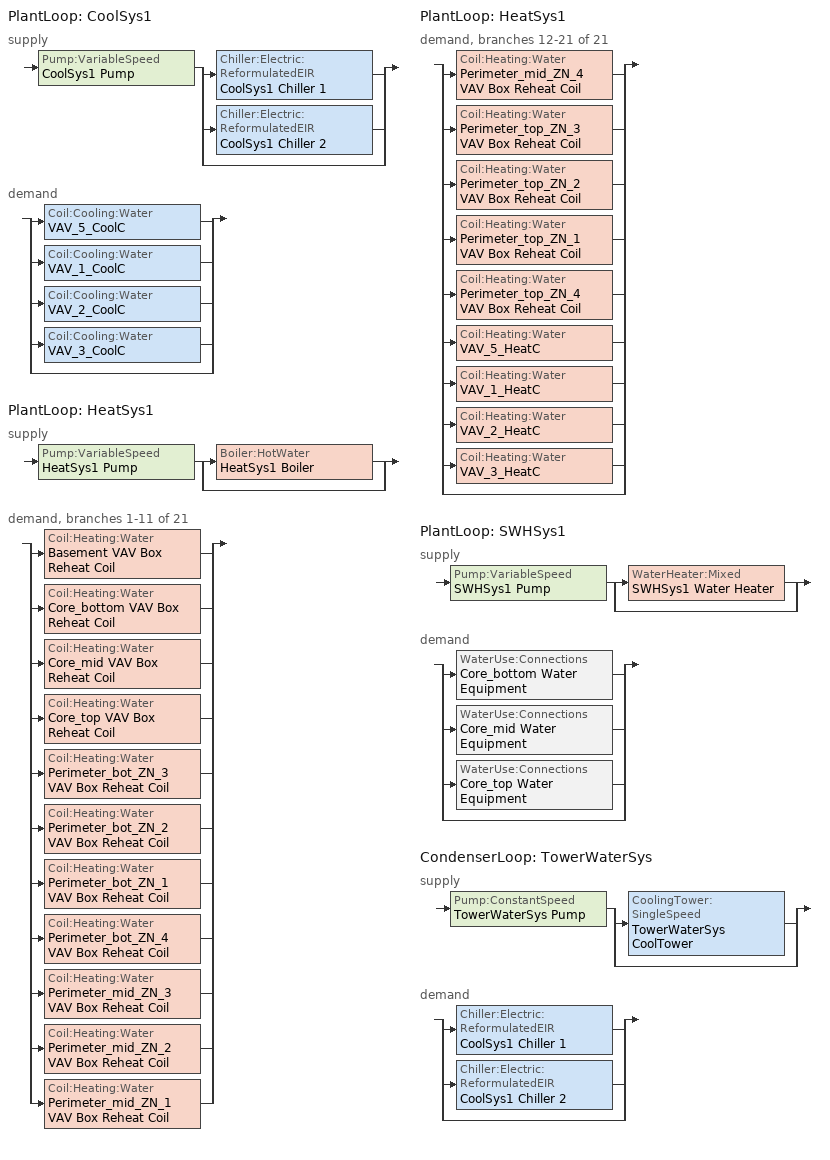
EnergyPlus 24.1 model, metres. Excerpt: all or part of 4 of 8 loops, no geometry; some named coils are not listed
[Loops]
PlantLoop 'CoolSys1'
 supply: Pump:VariableSpeed 'CoolSys1 Pump' > split
  | Chiller:Electric:ReformulatedEIR 'CoolSys1 Chiller 1'
  | Chiller:Electric:ReformulatedEIR 'CoolSys1 Chiller 2'
  | bypass
 demand: split
  | Coil:Cooling:Water 'VAV_5_CoolC'
  | Coil:Cooling:Water 'VAV_1_CoolC'
  | Coil:Cooling:Water 'VAV_2_CoolC'
  | Coil:Cooling:Water 'VAV_3_CoolC'
  | bypass
PlantLoop 'HeatSys1'
 supply: Pump:VariableSpeed 'HeatSys1 Pump' > split
  | Boiler:HotWater 'HeatSys1 Boiler'
  | bypass
 demand, branches 1-11 of 21: split
  | Coil:Heating:Water 'Basement VAV Box Reheat Coil'
  | Coil:Heating:Water 'Core_bottom VAV Box Reheat Coil'
  | Coil:Heating:Water 'Core_mid VAV Box Reheat Coil'
  | Coil:Heating:Water 'Core_top VAV Box Reheat Coil'
  | Coil:Heating:Water 'Perimeter_bot_ZN_3 VAV Box Reheat Coil'
  | Coil:Heating:Water 'Perimeter_bot_ZN_2 VAV Box Reheat Coil'
  | Coil:Heating:Water 'Perimeter_bot_ZN_1 VAV Box Reheat Coil'
  | Coil:Heating:Water 'Perimeter_bot_ZN_4 VAV Box Reheat Coil'
  | Coil:Heating:Water 'Perimeter_mid_ZN_3 VAV Box Reheat Coil'
  | Coil:Heating:Water 'Perimeter_mid_ZN_2 VAV Box Reheat Coil'
  | Coil:Heating:Water 'Perimeter_mid_ZN_1 VAV Box Reheat Coil'
PlantLoop 'HeatSys1'
 demand, branches 12-21 of 21: split
  | Coil:Heating:Water 'Perimeter_mid_ZN_4 VAV Box Reheat Coil'
  | Coil:Heating:Water 'Perimeter_top_ZN_3 VAV Box Reheat Coil'
  | Coil:Heating:Water 'Perimeter_top_ZN_2 VAV Box Reheat Coil'
  | Coil:Heating:Water 'Perimeter_top_ZN_1 VAV Box Reheat Coil'
  | Coil:Heating:Water 'Perimeter_top_ZN_4 VAV Box Reheat Coil'
  | Coil:Heating:Water 'VAV_5_HeatC'
  | Coil:Heating:Water 'VAV_1_HeatC'
  | Coil:Heating:Water 'VAV_2_HeatC'
  | Coil:Heating:Water 'VAV_3_HeatC'
  | bypass
PlantLoop 'SWHSys1'
 supply: Pump:VariableSpeed 'SWHSys1 Pump' > split
  | WaterHeater:Mixed 'SWHSys1 Water Heater'
  | bypass
 demand: split
  | WaterUse:Connections 'Core_bottom Water Equipment'
  | WaterUse:Connections 'Core_mid Water Equipment'
  | WaterUse:Connections 'Core_top Water Equipment'
  | bypass
CondenserLoop 'TowerWaterSys'
 supply: Pump:ConstantSpeed 'TowerWaterSys Pump' > split
  | CoolingTower:SingleSpeed 'TowerWaterSys CoolTower'
  | bypass
 demand: split
  | Chiller:Electric:ReformulatedEIR 'CoolSys1 Chiller 1'
  | Chiller:Electric:ReformulatedEIR 'CoolSys1 Chiller 2'
  | bypass
[Boiler:HotWater]
HeatSys1 Boiler: Boiler flow mode=LeavingSetpointModulated; Design water flow rate=Autosize; Efficiency curve temperature evaluation variable=LeavingBoiler; Fuel type=NaturalGas; Maximum part load ratio=1.2; Minimum part load ratio=0; Nominal capacity=Autosize; Nominal thermal efficiency=0.78; On cycle parasitic electric load=0; Optimum part load ratio=1; Sizing factor=1; Water outlet upper temperature limit=95
[Chiller:Electric:ReformulatedEIR] Chiller flow mode type=LeavingSetpointModulated; Cooling capacity function of temperature curve=WC Screw Default 90.1-2004 Cap_fT; Electric input to cooling output ratio function of part load ratio curve=ReformEIRChiller Carrier 19XR 1259kW/6.26COP/Vanes EIRFPLR; Electric input to cooling output ratio function of temperature curve=WC Screw Default 90.1-2004 EIR_fT; Fraction of compressor electric consumption rejected by condenser=1; Leaving chilled water lower temperature limit=2; Maximum part load ratio=1; Minimum part load ratio=0.1; Minimum unloading ratio=0.2; Optimum part load ratio=1; Reference capacity=Autosize; Reference chilled water flow rate=Autosize; Reference condenser water flow rate=Autosize; Reference cop=5.5; Reference leaving chilled water temperature=6.67; Reference leaving condenser water temperature=35; Sizing factor=0.5
CoolSys1 Chiller 1; CoolSys1 Chiller 2
[Coil:Heating:Water] Availability schedule=ALWAYS_ON; Maximum water flow rate=Autosize; Performance input method=UFactorTimesAreaAndDesignWaterFlowRate; Rated capacity=Autosize; Rated inlet air temperature=16.6; Rated inlet water temperature=82.2; Rated outlet air temperature=32.2; Rated outlet water temperature=71.1; U factor times area value=Autosize
Basement VAV Box Reheat Coil; Core_bottom VAV Box Reheat Coil; Core_mid VAV Box Reheat Coil; Core_top VAV Box Reheat Coil; Perimeter_bot_ZN_1 VAV Box Reheat Coil; Perimeter_bot_ZN_2 VAV Box Reheat Coil; Perimeter_bot_ZN_3 VAV Box Reheat Coil; Perimeter_bot_ZN_4 VAV Box Reheat Coil; Perimeter_mid_ZN_1 VAV Box Reheat Coil; Perimeter_mid_ZN_2 VAV Box Reheat Coil; Perimeter_mid_ZN_3 VAV Box Reheat Coil; Perimeter_mid_ZN_4 VAV Box Reheat Coil; Perimeter_top_ZN_1 VAV Box Reheat Coil; Perimeter_top_ZN_2 VAV Box Reheat Coil; Perimeter_top_ZN_3 VAV Box Reheat Coil; Perimeter_top_ZN_4 VAV Box Reheat Coil
[CondenserEquipmentList]
TowerWaterSys Equipment List: TowerWaterSys CoolTower, CoolingTower:SingleSpeed
[CondenserEquipmentOperationSchemes]
TowerWaterSys Loop Operation Scheme List: Control scheme 1=TowerWaterSys Operation Scheme; Control scheme 1 schedule=ALWAYS_ON
[CondenserLoop]
TowerWaterSys: Condenser equipment operation scheme=TowerWaterSys Loop Operation Scheme List; Condenser loop volume=Autocalculate; Fluid type=Water; Load distribution scheme=SequentialLoad; Maximum loop flow rate=Autosize; Maximum loop temperature=80; Minimum loop flow rate=0; Minimum loop temperature=5
[CoolingTower:SingleSpeed]
TowerWaterSys CoolTower: Blowdown calculation mode=ConcentrationRatio; Blowdown concentration ratio=3; Capacity control=FanCycling; Design air flow rate=Autosize; Design fan power=Autosize; Design u factor times area value=Autosize; Design water flow rate=Autosize; Drift loss percent=0.008; Evaporation loss mode=SaturatedExit; Free convection regime air flow rate=Autocalculate; Free convection regime u factor times area value=Autocalculate; Performance input method=UFactorTimesAreaAndDesignWaterFlowRate; Sizing factor=1
[PlantEquipmentList]
CoolSys1 Equipment List: CoolSys1 Chiller 1, Chiller:Electric:ReformulatedEIR, CoolSys1 Chiller 2, Chiller:Electric:ReformulatedEIR
HeatSys1 Equipment List: HeatSys1 Boiler, Boiler:HotWater
SWHSys1 Equipment List: SWHSys1 Water Heater, WaterHeater:Mixed
[PlantEquipmentOperation:CoolingLoad] Load range 1 lower limit=0
Name | Load range 1 upper limit | Range 1 equipment list
CoolSys1 Operation Scheme | 1e+14 | CoolSys1 Equipment List
TowerWaterSys Operation Scheme | 1e+12 | TowerWaterSys Equipment List
[PlantEquipmentOperation:HeatingLoad] Load range 1 lower limit=0; Load range 1 upper limit=1e+15
Name | Range 1 equipment list
HeatSys1 Operation Scheme | HeatSys1 Equipment List
SWHSys1 Operation Scheme | SWHSys1 Equipment List
[PlantEquipmentOperationSchemes] Control scheme 1 schedule=ALWAYS_ON
Name | Control scheme 1
CoolSys1 Loop Operation Scheme List | CoolSys1 Operation Scheme
HeatSys1 Loop Operation Scheme List | HeatSys1 Operation Scheme
SWHSys1 Loop Operation Scheme List | SWHSys1 Operation Scheme
[PlantLoop] Fluid type=Water; Maximum loop flow rate=Autosize; Minimum loop flow rate=0; Plant loop volume=Autocalculate
Name | Load distribution scheme | Maximum loop temperature | Minimum loop temperature | Plant equipment operation scheme
CoolSys1 | UniformLoad | 98 | 1 | CoolSys1 Loop Operation Scheme List
HeatSys1 | Optimal | 100 | 10 | HeatSys1 Loop Operation Scheme List
SWHSys1 | Optimal | 60 | 10 | SWHSys1 Loop Operation Scheme List
[Pump:ConstantSpeed]
TowerWaterSys Pump: Design electric power per unit flow rate=301156.1; Design flow rate=Autosize; Design power consumption=Autosize; Design power sizing method=PowerPerFlow; Design pump head=179352; Fraction of motor inefficiencies to fluid stream=0; Motor efficiency=0.87; Pump control type=Intermittent
[Pump:VariableSpeed] Design maximum flow rate=Autosize; Design power consumption=Autosize; Design pump head=179352; Fraction of motor inefficiencies to fluid stream=0; Pump control type=Intermittent; Coefficient 1 of the part load performance curve=0; Coefficient 2 of the part load performance curve=1; Coefficient 3 of the part load performance curve=0; Coefficient 4 of the part load performance curve=0
Name | Design electric power per unit flow rate | Design minimum flow rate | Design minimum flow rate fraction | Design power sizing method | Design shaft power per unit flow rate per unit head | Motor efficiency
CoolSys1 Pump | 348701.1 | Autosize | 0 | PowerPerFlow | 1.28205 | 0.9
HeatSys1 Pump |  | 0 |  |  |  | 0.875
SWHSys1 Pump |  | 0 |  |  |  | 0.85
[SetpointManager:FollowOutdoorAirTemperature]
MyCondenserControl: Control variable=Temperature; Maximum setpoint temperature=80; Minimum setpoint temperature=5; Offset temperature difference=0; Reference temperature type=OutdoorAirWetBulb; Setpoint node or nodelist=TowerWaterSys Supply Outlet Node
[SetpointManager:Scheduled] Control variable=Temperature
Name | Schedule | Setpoint node or nodelist
CoolSys1 Chiller 1 Setpoint Manager | CW-Loop-Temp-Schedule | CoolSys1 Supply Equipment Outlet Node 1
CoolSys1 Chiller 2 Setpoint Manager | CW-Loop-Temp-Schedule | CoolSys1 Supply Equipment Outlet Node 2
CoolSys1 Loop Setpoint Manager | CW-Loop-Temp-Schedule | CoolSys1 Supply Outlet Node
HeatSys1 Boiler Setpoint Manager | HW-Loop-Temp-Schedule | HeatSys1 Supply Equipment Outlet Node
HeatSys1 Loop Setpoint Manager | HW-Loop-Temp-Schedule | HeatSys1 Supply Outlet Node
SWHSys1 Loop Setpoint Manager | SWHSys1-Loop-Temp-Schedule | SWHSys1 Supply Outlet Node
[Sizing:Plant]
Name | Coincident sizing factor mode | Design loop exit temperature | Loop design temperature difference | Loop type | Sizing option | Zone timesteps in averaging window
CoolSys1 | None | 6.67 | 6.67 | Cooling | Coincident | 1
HeatSys1 | None | 82.2 | 11.1 | Heating | Coincident | 2
TowerWaterSys |  | 29.4 | 5.6 | Condenser
SWHSys1 |  | 60 | 5 | Heating
[WaterHeater:Mixed]
SWHSys1 Water Heater: Ambient temperature indicator=Schedule; Ambient temperature schedule=SWHSys1 Water Heater Ambient Temperature Schedule Name; Deadband temperature difference=2; Heater control type=Cycle; Heater fuel type=NaturalGas; Heater maximum capacity=845000; Heater thermal efficiency=0.8; Indirect water heating recovery time=1.5; Maximum temperature limit=82.2222; Off cycle loss coefficient to ambient temperature=6; Off cycle parasitic fuel consumption rate=20; Off cycle parasitic fuel type=NaturalGas; Off cycle parasitic heat fraction to tank=0.8; On cycle loss coefficient to ambient temperature=6; On cycle parasitic fuel type=NaturalGas; Setpoint temperature schedule=SWHSys1 Water Heater Setpoint Temperature Schedule Name; Source side design flow rate=Autosize; Source side effectiveness=1; Tank volume=0.7571; Use side design flow rate=Autosize; Use side effectiveness=1
[WaterUse:Connections]
Name | Water use equipment name 1
Core_bottom Water Equipment | Core_bottom Water Equipment
Core_mid Water Equipment | Core_mid Water Equipment
Core_top Water Equipment | Core_top Water Equipment
[WaterUse:Equipment] Flow rate fraction schedule=BLDG_SWH_SCH; Hot water supply temperature schedule=Water Equipment Hot Supply Temp Sched; Latent fraction schedule=Water Equipment Latent fract sched; Peak flow rate=2.24e-05; Sensible fraction schedule=Water Equipment Sensible fract sched; Target temperature schedule=Water Equipment Temp Sched
Name | Zone
Core_bottom Water Equipment | Core_bottom
Core_mid Water Equipment | Core_mid
Core_top Water Equipment | Core_top
[Curve:Bicubic]
ReformEIRChiller Carrier 19XR 1259kW/6.26COP/Vanes EIRFPLR: Input unit type for x=Temperature; Input unit type for y=Dimensionless; Maximum value of x=34.97; Maximum value of y=1.03; Minimum value of x=14.56; Minimum value of y=0.18; Output unit type=Dimensionless; Coefficient1 constant=0.0460213; Coefficient2 x=0.0243394; Coefficient3 x 2=6.39453e-05; Coefficient4 y=-0.364856; Coefficient5 y 2=1.854759; Coefficient6 x y=-0.0280935; Coefficient7 x 3=0; Coefficient8 y 3=-0.482152; Coefficient9 x 2 y=0; Coefficient10 x y 2=0
[Curve:Biquadratic] Maximum value of x=20; Maximum value of y=50; Minimum value of x=0; Minimum value of y=0
Name | Coefficient1 constant | Coefficient2 x | Coefficient3 x 2 | Coefficient4 y | Coefficient5 y 2 | Coefficient6 x y
WC Screw Default 90.1-2004 Cap_fT | 0.906115 | 0.0292277 | -0.0003647 | -0.0009709 | -9.05e-05 | 0.0002527
WC Screw Default 90.1-2004 EIR_fT | 0.36171 | -0.0229833 | -0.0009519 | 0.0131889 | 0.0003752 | -0.0007059
[Schedule:Compact]
ALWAYS_ON: Through: 12/31, For: AllDays, Until: 24:00, 1
BLDG_SWH_SCH: Through: 12/31, For: Weekdays SummerDesignDay, Until: 05:00, 0.05, Until: 06:00, 0.08, Until: 07:00, 0.07, Until: 08:00, 0.19, Until: 09:00, 0.35, Until: 10:00, 0.38, Until: 11:00, 0.39, Until: 12:00, 0.47, Until: 13:00, 0.57, Until: 14:00, 0.54, Until: 15:00, 0.34, Until: 16:00, 0.33, Until: 17:00, 0.44, Until: 18:00, 0.26, Until: 19:00, 0.21, Until: 20:00, 0.15, Until: 21:00, 0.17, Until: 22:00, 0.08, Until: 24:00, 0.05, For: Saturday WinterDesignDay, Until: 05:00, 0.05, Until: 06:00, 0.08, Until: 07:00, 0.07, Until: 08:00, 0.11, Until: 09:00, 0.15, Until: 10:00, 0.21, Until: 11:00, 0.19, Until: 12:00, 0.23, Until: 13:00, 0.2, Until: 14:00, 0.19, Until: 15:00, 0.15, Until: 16:00, 0.13, Until: 17:00, 0.14, Until: 21:00, 0.07, Until: 22:00, 0.09, Until: 24:00, 0.05, For: AllOtherDays, Until: 05:00, 0.04, Until: 06:00, 0.07, Until: 11:00, 0.04, Until: 13:00, 0.06, Until: 14:00, 0.09, Until: 15:00, 0.06, Until: 21:00, 0.04, Until: 22:00, 0.07, Until: 24:00, 0.04
CW-Loop-Temp-Schedule: Through: 12/31, For: AllDays, Until: 24:00, 6.7
HW-Loop-Temp-Schedule: Through: 12/31, For: AllDays, Until: 24:00, 82.2
SWHSys1 Water Heater Ambient Temperature Schedule Name: Through: 12/31, For: AllDays, Until: 24:00, 22
SWHSys1 Water Heater Setpoint Temperature Schedule Name; SWHSys1-Loop-Temp-Schedule: Through: 12/31, For: AllDays, Until: 24:00, 60
Water Equipment Hot Supply Temp Sched; Water Equipment Temp Sched: Through: 12/31, For: AllDays, Until: 24:00, 43.3
Water Equipment Latent fract sched: Through: 12/31, For: AllDays, Until: 24:00, 0.05
Water Equipment Sensible fract sched: Through: 12/31, For: AllDays, Until: 24:00, 0.2
